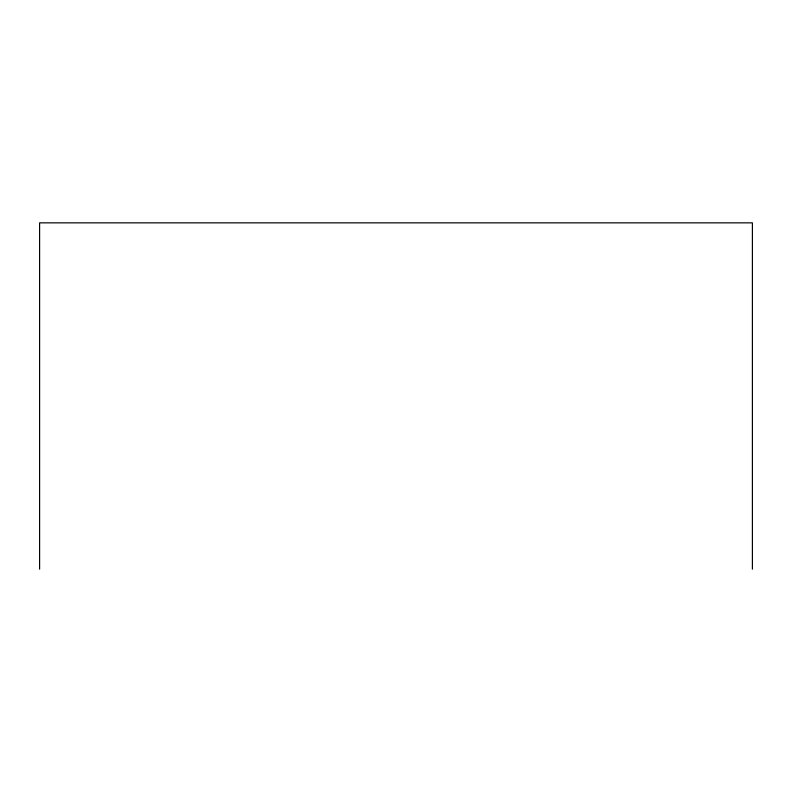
<?xml version="1.0" encoding="UTF-8"?>
<svg xmlns="http://www.w3.org/2000/svg" width="792" height="792" viewBox="0 0 792 792"><rect width="100%" height="100%" fill="white"/><g stroke="black" fill="none" stroke-linecap="round" stroke-linejoin="round"><path stroke-width="1.19" d="M752.4 569.151L752.4 222.849L39.6 222.849L39.6 569.151"/></g></svg>
